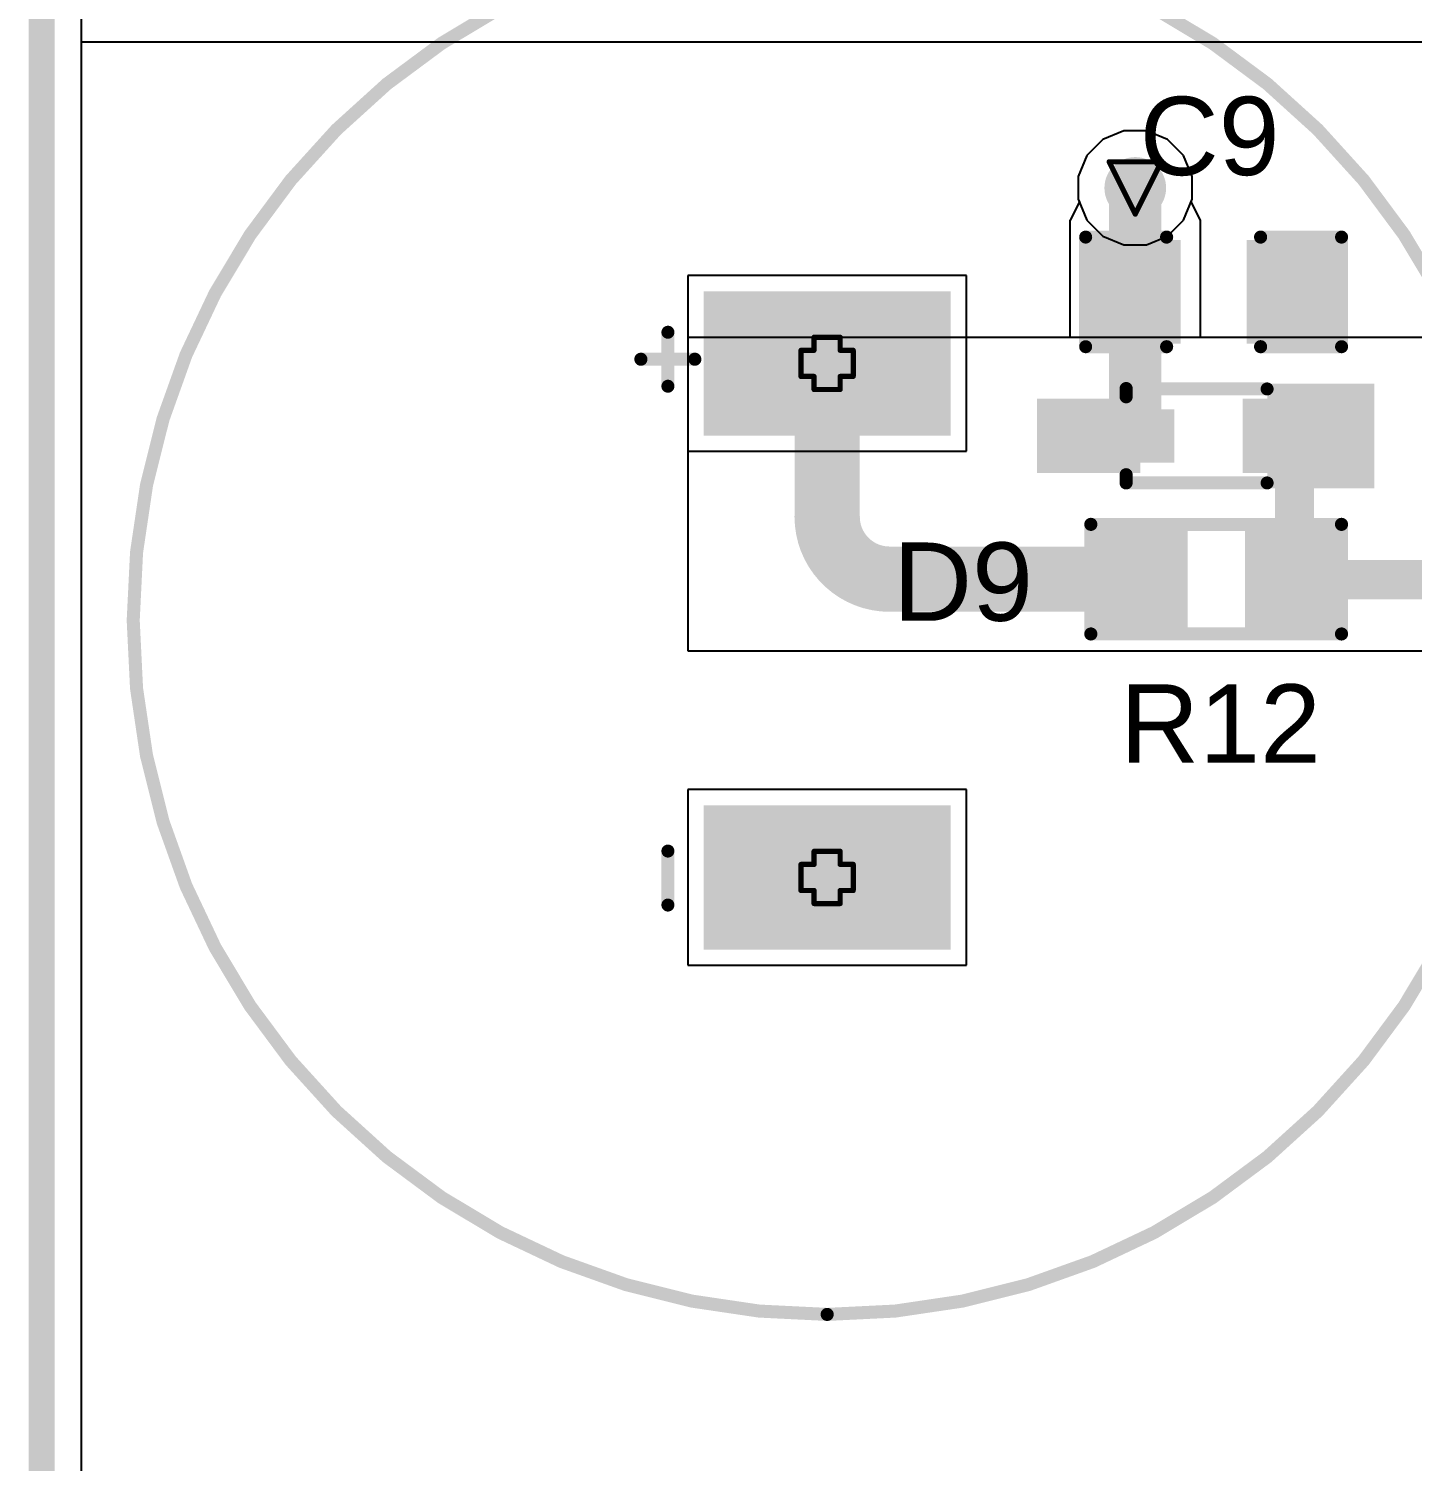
# Model space of a CAD drawing. Header units: inches. Extents: x 0 to 5359, y 0 to 5098.
# Drawn here: x -0.13 to 13.33, y 29.42 to 43.36 of the extents above; entities that cross this region are included whole.
import ezdxf

# ---------------------------------------------------------------- set-up
doc = ezdxf.new("R2010")
doc.units = ezdxf.units.IN
for name, color, linetype in [('Board Outline', 216, 'Continuous'), ('Bottom Layer', 5, 'Continuous'), ('Bottom Overlay', 54, 'Continuous'), ('Bottom Solder', 6, 'Continuous'), ('Drill Drawing', 1, 'Continuous'), ('Layer 1', 16, 'Continuous'), ('Layer 2', 76, 'Continuous'), ('Multi-Layer', 9, 'Continuous'), ('Pad Holes', 156, 'Continuous'), ('Top Layer', 1, 'Continuous'), ('Top Overlay', 2, 'Continuous'), ('Top Paste', 8, 'Continuous'), ('Top Solder', 216, 'Continuous'), ('Via Holes', 16, 'Continuous')]:
    doc.layers.add(name, color=color, linetype=linetype)
doc.styles.add('Arial', font='', dxfattribs={"height": 0.2})
doc.styles.get('Arial').set_extended_font_data('Arial')

# ---------------------------------------------------------------- blocks, each defined once
blk = doc.blocks.new('C___0603_6')
at = {"layer": 'Top Layer'}
for points in [[(-0.381, 0.445), (-0.381, -0.445), (-1.143, -0.445), (-1.143, 0.445)], [(1.143, 0.445), (1.143, -0.445), (0.381, -0.445), (0.381, 0.445)]]:
    blk.add_hatch(color=1, dxfattribs=at).paths.add_polyline_path(points)
at = {"layer": 'Top Paste'}
for points in [[(-0.381, 0.445), (-0.381, -0.445), (-1.143, -0.445), (-1.143, 0.445)], [(1.143, 0.445), (1.143, -0.445), (0.381, -0.445), (0.381, 0.445)]]:
    blk.add_hatch(color=8, dxfattribs=at).paths.add_polyline_path(points)
at = {"layer": 'Top Solder'}
for points in [[(-0.321, 0.504), (-0.321, -0.504), (-1.203, -0.504), (-1.203, 0.504)], [(1.203, 0.504), (1.203, -0.504), (0.321, -0.504), (0.321, 0.504)]]:
    blk.add_hatch(color=216, dxfattribs=at).paths.add_polyline_path(points)
at = {"layer": 'Top Overlay'}
for points in [[(-1.245, 0.533, 0.127, 0.127, 0), (-1.245, -0.533, 0.127, 0.127, 0)], [(-0.457, 0.533, 0.127, 0.127, 0), (-1.245, 0.533, 0.127, 0.127, 0)], [(1.245, 0.533, 0.127, 0.127, 0), (0.457, 0.533, 0.127, 0.127, 0)], [(1.245, 0.533, 0.127, 0.127, 0), (1.245, -0.533, 0.127, 0.127, 0)], [(-0.457, -0.533, 0.127, 0.127, 0), (-1.245, -0.533, 0.127, 0.127, 0)], [(1.245, -0.533, 0.127, 0.127, 0), (0.457, -0.533, 0.127, 0.127, 0)]]:
    blk.add_lwpolyline(points, format="xyseb", dxfattribs=at)
for points in [[(-1.276, 0.533, 0.0635, 0.0635, 1), (-1.213, 0.533, 0.0635, 0.0635, 1)], [(-1.276, 0.533, 0.0635, 0.0635, 1), (-1.213, 0.533, 0.0635, 0.0635, 1)], [(-0.489, 0.533, 0.0635, 0.0635, 1), (-0.425, 0.533, 0.0635, 0.0635, 1)], [(0.425, 0.533, 0.0635, 0.0635, 1), (0.489, 0.533, 0.0635, 0.0635, 1)], [(1.213, 0.533, 0.0635, 0.0635, 1), (1.276, 0.533, 0.0635, 0.0635, 1)], [(1.213, 0.533, 0.0635, 0.0635, 1), (1.276, 0.533, 0.0635, 0.0635, 1)], [(-1.276, -0.533, 0.0635, 0.0635, 1), (-1.213, -0.533, 0.0635, 0.0635, 1)], [(-1.276, -0.533, 0.0635, 0.0635, 1), (-1.213, -0.533, 0.0635, 0.0635, 1)], [(-0.489, -0.533, 0.0635, 0.0635, 1), (-0.425, -0.533, 0.0635, 0.0635, 1)], [(0.425, -0.533, 0.0635, 0.0635, 1), (0.489, -0.533, 0.0635, 0.0635, 1)], [(1.213, -0.533, 0.0635, 0.0635, 1), (1.276, -0.533, 0.0635, 0.0635, 1)], [(1.213, -0.533, 0.0635, 0.0635, 1), (1.276, -0.533, 0.0635, 0.0635, 1)]]:
    blk.add_lwpolyline(points, format="xyseb", close=True, dxfattribs=at)
blk = doc.blocks.new('R___0603_187')
at = {"layer": 'Top Layer'}
for points in [[(-0.381, 0.444), (-0.381, -0.445), (-1.143, -0.445), (-1.143, 0.444)], [(1.143, 0.444), (1.143, -0.445), (0.381, -0.445), (0.381, 0.444)]]:
    blk.add_hatch(color=1, dxfattribs=at).paths.add_polyline_path(points)
at = {"layer": 'Top Paste'}
for points in [[(-0.381, 0.444), (-0.381, -0.445), (-1.143, -0.445), (-1.143, 0.444)], [(1.143, 0.444), (1.143, -0.445), (0.381, -0.445), (0.381, 0.444)]]:
    blk.add_hatch(color=8, dxfattribs=at).paths.add_polyline_path(points)
at = {"layer": 'Top Solder'}
for points in [[(-0.279, 0.546), (-0.279, -0.546), (-1.245, -0.546), (-1.245, 0.546)], [(1.245, 0.546), (1.245, -0.546), (0.279, -0.546), (0.279, 0.546)]]:
    blk.add_hatch(color=216, dxfattribs=at).paths.add_polyline_path(points)
at = {"layer": 'Top Overlay'}
for points in [[(-1.219, 0.533, 0.127, 0.127, 0), (-1.219, -0.533, 0.127, 0.127, 0)], [(1.219, 0.533, 0.127, 0.127, 0), (-1.219, 0.533, 0.127, 0.127, 0)], [(1.219, 0.533, 0.127, 0.127, 0), (1.219, -0.533, 0.127, 0.127, 0)], [(1.219, -0.533, 0.127, 0.127, 0), (-1.219, -0.533, 0.127, 0.127, 0)]]:
    blk.add_lwpolyline(points, format="xyseb", dxfattribs=at)
for points in [[(-1.251, 0.533, 0.0635, 0.0635, 1), (-1.187, 0.533, 0.0635, 0.0635, 1)], [(-1.251, 0.533, 0.0635, 0.0635, 1), (-1.187, 0.533, 0.0635, 0.0635, 1)], [(1.187, 0.533, 0.0635, 0.0635, 1), (1.251, 0.533, 0.0635, 0.0635, 1)], [(1.187, 0.533, 0.0635, 0.0635, 1), (1.251, 0.533, 0.0635, 0.0635, 1)], [(-1.251, -0.533, 0.0635, 0.0635, 1), (-1.187, -0.533, 0.0635, 0.0635, 1)], [(-1.251, -0.533, 0.0635, 0.0635, 1), (-1.187, -0.533, 0.0635, 0.0635, 1)], [(1.187, -0.533, 0.0635, 0.0635, 1), (1.251, -0.533, 0.0635, 0.0635, 1)], [(1.187, -0.533, 0.0635, 0.0635, 1), (1.251, -0.533, 0.0635, 0.0635, 1)]]:
    blk.add_lwpolyline(points, format="xyseb", close=True, dxfattribs=at)
blk = doc.blocks.new('SOD_523F_234')
at = {"layer": 'Top Layer'}
for points in [[(-1.4, 0.26), (-0.6, 0.26), (-0.6, -0.26), (-1.4, -0.26)], [(0.6, 0.26), (1.4, 0.26), (1.4, -0.26), (0.6, -0.26)]]:
    blk.add_hatch(color=1, dxfattribs=at).paths.add_polyline_path(points)
at = {"layer": 'Top Overlay'}
for points in [[(0.737, 0.33), (1.778, 0.33), (1.778, 0.508), (0.737, 0.508)], [(1.499, -0.381), (1.778, -0.381), (1.778, 0.355), (1.499, 0.355)], [(0.737, -0.508), (1.778, -0.508), (1.778, -0.33), (0.737, -0.33)]]:
    blk.add_hatch(color=2, dxfattribs=at).paths.add_polyline_path(points)
at = {"layer": 'Top Paste'}
for points in [[(-1.4, 0.26), (-0.6, 0.26), (-0.6, -0.26), (-1.4, -0.26)], [(0.6, 0.26), (1.4, 0.26), (1.4, -0.26), (0.6, -0.26)]]:
    blk.add_hatch(color=8, dxfattribs=at).paths.add_polyline_path(points)
at = {"layer": 'Top Solder'}
for points in [[(-1.502, 0.362), (-0.498, 0.362), (-0.498, -0.362), (-1.502, -0.362)], [(0.498, 0.362), (1.502, 0.362), (1.502, -0.362), (0.498, -0.362)]]:
    blk.add_hatch(color=216, dxfattribs=at).paths.add_polyline_path(points)
at = {"layer": 'Top Overlay'}
for points in [[(-0.635, 0.381, 0.127, 0.127, 0), (-0.635, 0.461, 0.127, 0.127, 0)], [(-0.635, 0.457, 0.127, 0.127, 0), (0.737, 0.457, 0.127, 0.127, 0)], [(-0.635, -0.457, 0.127, 0.127, 0), (-0.635, -0.377, 0.127, 0.127, 0)], [(-0.635, -0.457, 0.127, 0.127, 0), (0.737, -0.457, 0.127, 0.127, 0)]]:
    blk.add_lwpolyline(points, format="xyseb", dxfattribs=at)
for points in [[(-0.667, 0.461, 0.0635, 0.0635, 1), (-0.603, 0.461, 0.0635, 0.0635, 1)], [(-0.667, 0.457, 0.0635, 0.0635, 1), (-0.603, 0.457, 0.0635, 0.0635, 1)], [(-0.667, 0.381, 0.0635, 0.0635, 1), (-0.603, 0.381, 0.0635, 0.0635, 1)], [(0.705, 0.457, 0.0635, 0.0635, 1), (0.768, 0.457, 0.0635, 0.0635, 1)], [(-0.667, -0.377, 0.0635, 0.0635, 1), (-0.603, -0.377, 0.0635, 0.0635, 1)], [(-0.667, -0.457, 0.0635, 0.0635, 1), (-0.603, -0.457, 0.0635, 0.0635, 1)], [(-0.667, -0.457, 0.0635, 0.0635, 1), (-0.603, -0.457, 0.0635, 0.0635, 1)], [(0.705, -0.457, 0.0635, 0.0635, 1), (0.768, -0.457, 0.0635, 0.0635, 1)]]:
    blk.add_lwpolyline(points, format="xyseb", close=True, dxfattribs=at)
blk = doc.blocks.new('SC_EB_5R5_474_M_B_378')
at = {"layer": 'Bottom Layer'}
for points in [[(-3.1, 1.1), (-1.9, 1.1), (-1.9, -1.1), (-3.1, -1.1)], [(1.9, 1.1), (3.1, 1.1), (3.1, -1.1), (1.9, -1.1)]]:
    blk.add_hatch(color=5, dxfattribs=at).paths.add_polyline_path(points)
at = {"layer": 'Bottom Solder'}
for points in [[(-3.202, 1.202), (-1.798, 1.202), (-1.798, -1.202), (-3.202, -1.202)], [(1.798, 1.202), (3.202, 1.202), (3.202, -1.202), (1.798, -1.202)]]:
    blk.add_hatch(color=6, dxfattribs=at).paths.add_polyline_path(points)
at = {"layer": 'Layer 1'}
for points in [[(-3.1, 1.1), (-1.9, 1.1), (-1.9, -1.1), (-3.1, -1.1)], [(1.9, 1.1), (3.1, 1.1), (3.1, -1.1), (1.9, -1.1)]]:
    blk.add_hatch(color=16, dxfattribs=at).paths.add_polyline_path(points)
at = {"layer": 'Layer 2'}
for points in [[(-3.1, 1.1), (-1.9, 1.1), (-1.9, -1.1), (-3.1, -1.1)], [(1.9, 1.1), (3.1, 1.1), (3.1, -1.1), (1.9, -1.1)]]:
    blk.add_hatch(color=76, dxfattribs=at).paths.add_polyline_path(points)
at = {"layer": 'Multi-Layer'}
for points in [[(-3.1, 1.1), (-1.9, 1.1), (-1.9, -1.1), (-3.1, -1.1)], [(1.9, 1.1), (3.1, 1.1), (3.1, -1.1), (1.9, -1.1)]]:
    blk.add_hatch(color=9, dxfattribs=at).paths.add_polyline_path(points)
at = {"layer": 'Pad Holes'}
for points in [[(-2.2, 0.7), (-2.2, -0.7), (-2.8, -0.7), (-2.8, 0.7)], [(2.8, 0.7), (2.8, -0.7), (2.2, -0.7), (2.2, 0.7)]]:
    blk.add_hatch(color=7, dxfattribs=at).paths.add_polyline_path(points)
at = {"layer": 'Top Layer'}
for points in [[(-3.1, 1.1), (-1.9, 1.1), (-1.9, -1.1), (-3.1, -1.1)], [(1.9, 1.1), (3.1, 1.1), (3.1, -1.1), (1.9, -1.1)]]:
    blk.add_hatch(color=1, dxfattribs=at).paths.add_polyline_path(points)
at = {"layer": 'Top Solder'}
for points in [[(-3.202, 1.202), (-1.798, 1.202), (-1.798, -1.202), (-3.202, -1.202)], [(1.798, 1.202), (3.202, 1.202), (3.202, -1.202), (1.798, -1.202)]]:
    blk.add_hatch(color=216, dxfattribs=at).paths.add_polyline_path(points)
at = {"layer": 'Bottom Overlay'}
for points in [[(6.75, 0, 0.127, 0.127, 1), (-6.75, 0, 0.127, 0.127, 1)], [(6.718, 0, 0.0635, 0.0635, 1), (6.782, 0, 0.0635, 0.0635, 1)], [(-2.572, -1.287, 0.0635, 0.0635, 1), (-2.508, -1.287, 0.0635, 0.0635, 1)], [(-2.834, -1.549, 0.0635, 0.0635, 1), (-2.771, -1.549, 0.0635, 0.0635, 1)], [(-2.309, -1.549, 0.0635, 0.0635, 1), (-2.246, -1.549, 0.0635, 0.0635, 1)], [(2.212, -1.549, 0.0635, 0.0635, 1), (2.275, -1.549, 0.0635, 0.0635, 1)], [(2.737, -1.549, 0.0635, 0.0635, 1), (2.8, -1.549, 0.0635, 0.0635, 1)], [(-2.572, -1.812, 0.0635, 0.0635, 1), (-2.508, -1.812, 0.0635, 0.0635, 1)]]:
    blk.add_lwpolyline(points, format="xyseb", close=True, dxfattribs=at)
for points in [[(-2.54, -1.812, 0.127, 0.127, 0), (-2.54, -1.287, 0.127, 0.127, 0)], [(-2.277, -1.549, 0.127, 0.127, 0), (-2.803, -1.549, 0.127, 0.127, 0)], [(2.769, -1.549, 0.127, 0.127, 0), (2.244, -1.549, 0.127, 0.127, 0)]]:
    blk.add_lwpolyline(points, format="xyseb", dxfattribs=at)

msp = doc.modelspace()

# ---------------------------------------------------------------- hatches: boundary and pattern name
at = {"layer": 'Bottom Layer'}
h = msp.add_hatch(color=5, dxfattribs=at)
edge = h.paths.add_edge_path()
edge.add_arc((10.637, 41.806), 0.3, 0, 360)
at = {"layer": 'Layer 1'}
h = msp.add_hatch(color=16, dxfattribs=at)
edge = h.paths.add_edge_path()
edge.add_arc((10.637, 41.806), 0.3, 0, 360)
at = {"layer": 'Layer 2'}
h = msp.add_hatch(color=76, dxfattribs=at)
edge = h.paths.add_edge_path()
edge.add_arc((10.637, 41.806), 0.3, 0, 360)
at = {"layer": 'Top Layer'}
h = msp.add_hatch(color=1, dxfattribs=at)
edge = h.paths.add_edge_path()
edge.add_arc((10.637, 41.806), 0.3, 0, 360)
msp.add_hatch(color=1, dxfattribs=at).paths.add_polyline_path([(11.018, 39.134), (11.018, 39.654), (9.783, 39.654), (9.783, 39.134)])
at = {"layer": 'Via Holes'}
h = msp.add_hatch(color=7, dxfattribs=at)
edge = h.paths.add_edge_path()
edge.add_arc((10.637, 41.806), 0.15, 0, 360)

# ---------------------------------------------------------------- linework, layer by layer
at = {"layer": 'Board Outline'}
msp.add_lwpolyline([(0, 0, 0.254, 0.254, 0), (0, 120, 0.254, 0.254, 0)], format="xyseb", dxfattribs=at)
at = {"layer": 'Bottom Layer'}
for p, q in [((0.388, 4.145), (0.388, 43.226)), ((0.388, 43.226), (13.582, 43.226)), ((10.323, 42.276), (10.167, 42.12)), ((10.527, 42.36), (10.323, 42.276)), ((10.747, 42.36), (10.527, 42.36)), ((10.951, 42.276), (10.747, 42.36)), ((11.106, 42.12), (10.951, 42.276)), ((10.167, 42.12), (10.083, 41.917)), ((11.191, 41.917), (11.106, 42.12)), ((10.083, 41.917), (10.083, 41.696)), ((11.191, 41.696), (11.191, 41.917)), ((10.083, 41.696), (10.167, 41.493)), ((11.106, 41.493), (11.191, 41.696)), ((10.167, 41.493), (10.323, 41.337)), ((10.951, 41.337), (11.106, 41.493)), ((10.323, 41.337), (10.527, 41.252)), ((10.527, 41.252), (10.747, 41.252)), ((10.747, 41.252), (10.951, 41.337)), ((8.994, 40.954), (6.286, 40.954)), ((6.286, 40.954), (6.286, 39.246)), ((8.994, 39.246), (8.994, 40.954)), ((6.286, 39.246), (8.994, 39.246))]:
    msp.add_line(p, q, dxfattribs=at)
at = {"layer": 'Drill Drawing'}
for points in [[(10.383, 42.06, 0.0508, 0.0508, 0), (10.891, 42.06, 0.0508, 0.0508, 0)], [(10.383, 42.06, 0.0508, 0.0508, 0), (10.637, 41.552, 0.0508, 0.0508, 0)], [(10.637, 41.552, 0.0508, 0.0508, 0), (10.891, 42.06, 0.0508, 0.0508, 0)], [(7.513, 40.227, 0.0508, 0.0508, 0), (7.513, 40.354, 0.0508, 0.0508, 0)], [(7.513, 40.354, 0.0508, 0.0508, 0), (7.767, 40.354, 0.0508, 0.0508, 0)], [(7.767, 40.227, 0.0508, 0.0508, 0), (7.767, 40.354, 0.0508, 0.0508, 0)], [(7.386, 39.973, 0.0508, 0.0508, 0), (7.386, 40.227, 0.0508, 0.0508, 0)], [(7.386, 40.227, 0.0508, 0.0508, 0), (7.513, 40.227, 0.0508, 0.0508, 0)], [(7.767, 40.227, 0.0508, 0.0508, 0), (7.894, 40.227, 0.0508, 0.0508, 0)], [(7.894, 39.973, 0.0508, 0.0508, 0), (7.894, 40.227, 0.0508, 0.0508, 0)], [(7.386, 39.973, 0.0508, 0.0508, 0), (7.513, 39.973, 0.0508, 0.0508, 0)], [(7.513, 39.846, 0.0508, 0.0508, 0), (7.513, 39.973, 0.0508, 0.0508, 0)], [(7.767, 39.973, 0.0508, 0.0508, 0), (7.894, 39.973, 0.0508, 0.0508, 0)], [(7.767, 39.846, 0.0508, 0.0508, 0), (7.767, 39.973, 0.0508, 0.0508, 0)], [(7.513, 39.846, 0.0508, 0.0508, 0), (7.767, 39.846, 0.0508, 0.0508, 0)], [(7.513, 35.227, 0.0508, 0.0508, 0), (7.513, 35.354, 0.0508, 0.0508, 0)], [(7.513, 35.354, 0.0508, 0.0508, 0), (7.767, 35.354, 0.0508, 0.0508, 0)], [(7.767, 35.227, 0.0508, 0.0508, 0), (7.767, 35.354, 0.0508, 0.0508, 0)], [(7.386, 34.973, 0.0508, 0.0508, 0), (7.386, 35.227, 0.0508, 0.0508, 0)], [(7.386, 35.227, 0.0508, 0.0508, 0), (7.513, 35.227, 0.0508, 0.0508, 0)], [(7.767, 35.227, 0.0508, 0.0508, 0), (7.894, 35.227, 0.0508, 0.0508, 0)], [(7.894, 34.973, 0.0508, 0.0508, 0), (7.894, 35.227, 0.0508, 0.0508, 0)], [(7.386, 34.973, 0.0508, 0.0508, 0), (7.513, 34.973, 0.0508, 0.0508, 0)], [(7.513, 34.846, 0.0508, 0.0508, 0), (7.513, 34.973, 0.0508, 0.0508, 0)], [(7.767, 34.973, 0.0508, 0.0508, 0), (7.894, 34.973, 0.0508, 0.0508, 0)], [(7.767, 34.846, 0.0508, 0.0508, 0), (7.767, 34.973, 0.0508, 0.0508, 0)], [(7.513, 34.846, 0.0508, 0.0508, 0), (7.767, 34.846, 0.0508, 0.0508, 0)]]:
    msp.add_lwpolyline(points, format="xyseb", dxfattribs=at)
for points in [[(10.37, 42.06, 0.0254, 0.0254, 1), (10.396, 42.06, 0.0254, 0.0254, 1)], [(10.37, 42.06, 0.0254, 0.0254, 1), (10.396, 42.06, 0.0254, 0.0254, 1)], [(10.878, 42.06, 0.0254, 0.0254, 1), (10.904, 42.06, 0.0254, 0.0254, 1)], [(10.878, 42.06, 0.0254, 0.0254, 1), (10.904, 42.06, 0.0254, 0.0254, 1)], [(10.624, 41.552, 0.0254, 0.0254, 1), (10.65, 41.552, 0.0254, 0.0254, 1)], [(10.624, 41.552, 0.0254, 0.0254, 1), (10.65, 41.552, 0.0254, 0.0254, 1)], [(7.5, 40.354, 0.0254, 0.0254, 1), (7.525, 40.354, 0.0254, 0.0254, 1)], [(7.5, 40.354, 0.0254, 0.0254, 1), (7.525, 40.354, 0.0254, 0.0254, 1)], [(7.754, 40.354, 0.0254, 0.0254, 1), (7.779, 40.354, 0.0254, 0.0254, 1)], [(7.754, 40.354, 0.0254, 0.0254, 1), (7.779, 40.354, 0.0254, 0.0254, 1)], [(7.373, 40.227, 0.0254, 0.0254, 1), (7.398, 40.227, 0.0254, 0.0254, 1)], [(7.373, 40.227, 0.0254, 0.0254, 1), (7.398, 40.227, 0.0254, 0.0254, 1)], [(7.5, 40.227, 0.0254, 0.0254, 1), (7.525, 40.227, 0.0254, 0.0254, 1)], [(7.5, 40.227, 0.0254, 0.0254, 1), (7.525, 40.227, 0.0254, 0.0254, 1)], [(7.754, 40.227, 0.0254, 0.0254, 1), (7.779, 40.227, 0.0254, 0.0254, 1)], [(7.754, 40.227, 0.0254, 0.0254, 1), (7.779, 40.227, 0.0254, 0.0254, 1)], [(7.881, 40.227, 0.0254, 0.0254, 1), (7.906, 40.227, 0.0254, 0.0254, 1)], [(7.881, 40.227, 0.0254, 0.0254, 1), (7.906, 40.227, 0.0254, 0.0254, 1)], [(7.373, 39.973, 0.0254, 0.0254, 1), (7.398, 39.973, 0.0254, 0.0254, 1)], [(7.373, 39.973, 0.0254, 0.0254, 1), (7.398, 39.973, 0.0254, 0.0254, 1)], [(7.5, 39.973, 0.0254, 0.0254, 1), (7.525, 39.973, 0.0254, 0.0254, 1)], [(7.5, 39.973, 0.0254, 0.0254, 1), (7.525, 39.973, 0.0254, 0.0254, 1)], [(7.754, 39.973, 0.0254, 0.0254, 1), (7.779, 39.973, 0.0254, 0.0254, 1)], [(7.754, 39.973, 0.0254, 0.0254, 1), (7.779, 39.973, 0.0254, 0.0254, 1)], [(7.881, 39.973, 0.0254, 0.0254, 1), (7.906, 39.973, 0.0254, 0.0254, 1)], [(7.881, 39.973, 0.0254, 0.0254, 1), (7.906, 39.973, 0.0254, 0.0254, 1)], [(7.5, 39.846, 0.0254, 0.0254, 1), (7.525, 39.846, 0.0254, 0.0254, 1)], [(7.5, 39.846, 0.0254, 0.0254, 1), (7.525, 39.846, 0.0254, 0.0254, 1)], [(7.754, 39.846, 0.0254, 0.0254, 1), (7.779, 39.846, 0.0254, 0.0254, 1)], [(7.754, 39.846, 0.0254, 0.0254, 1), (7.779, 39.846, 0.0254, 0.0254, 1)], [(7.5, 35.354, 0.0254, 0.0254, 1), (7.525, 35.354, 0.0254, 0.0254, 1)], [(7.5, 35.354, 0.0254, 0.0254, 1), (7.525, 35.354, 0.0254, 0.0254, 1)], [(7.754, 35.354, 0.0254, 0.0254, 1), (7.779, 35.354, 0.0254, 0.0254, 1)], [(7.754, 35.354, 0.0254, 0.0254, 1), (7.779, 35.354, 0.0254, 0.0254, 1)], [(7.373, 35.227, 0.0254, 0.0254, 1), (7.398, 35.227, 0.0254, 0.0254, 1)], [(7.373, 35.227, 0.0254, 0.0254, 1), (7.398, 35.227, 0.0254, 0.0254, 1)], [(7.5, 35.227, 0.0254, 0.0254, 1), (7.525, 35.227, 0.0254, 0.0254, 1)], [(7.5, 35.227, 0.0254, 0.0254, 1), (7.525, 35.227, 0.0254, 0.0254, 1)], [(7.754, 35.227, 0.0254, 0.0254, 1), (7.779, 35.227, 0.0254, 0.0254, 1)], [(7.754, 35.227, 0.0254, 0.0254, 1), (7.779, 35.227, 0.0254, 0.0254, 1)], [(7.881, 35.227, 0.0254, 0.0254, 1), (7.906, 35.227, 0.0254, 0.0254, 1)], [(7.881, 35.227, 0.0254, 0.0254, 1), (7.906, 35.227, 0.0254, 0.0254, 1)], [(7.373, 34.973, 0.0254, 0.0254, 1), (7.398, 34.973, 0.0254, 0.0254, 1)], [(7.373, 34.973, 0.0254, 0.0254, 1), (7.398, 34.973, 0.0254, 0.0254, 1)], [(7.5, 34.973, 0.0254, 0.0254, 1), (7.525, 34.973, 0.0254, 0.0254, 1)], [(7.5, 34.973, 0.0254, 0.0254, 1), (7.525, 34.973, 0.0254, 0.0254, 1)], [(7.754, 34.973, 0.0254, 0.0254, 1), (7.779, 34.973, 0.0254, 0.0254, 1)], [(7.754, 34.973, 0.0254, 0.0254, 1), (7.779, 34.973, 0.0254, 0.0254, 1)], [(7.881, 34.973, 0.0254, 0.0254, 1), (7.906, 34.973, 0.0254, 0.0254, 1)], [(7.881, 34.973, 0.0254, 0.0254, 1), (7.906, 34.973, 0.0254, 0.0254, 1)], [(7.5, 34.846, 0.0254, 0.0254, 1), (7.525, 34.846, 0.0254, 0.0254, 1)], [(7.5, 34.846, 0.0254, 0.0254, 1), (7.525, 34.846, 0.0254, 0.0254, 1)], [(7.754, 34.846, 0.0254, 0.0254, 1), (7.779, 34.846, 0.0254, 0.0254, 1)], [(7.754, 34.846, 0.0254, 0.0254, 1), (7.779, 34.846, 0.0254, 0.0254, 1)]]:
    msp.add_lwpolyline(points, format="xyseb", close=True, dxfattribs=at)
at = {"layer": 'Layer 1'}
for p, q in [((0.388, 4.145), (0.388, 115.855)), ((10.323, 42.276), (10.167, 42.12)), ((10.527, 42.36), (10.323, 42.276)), ((10.747, 42.36), (10.527, 42.36)), ((10.951, 42.276), (10.747, 42.36)), ((11.106, 42.12), (10.951, 42.276)), ((10.167, 42.12), (10.083, 41.917)), ((11.191, 41.917), (11.106, 42.12)), ((10.083, 41.917), (10.083, 41.696)), ((11.191, 41.696), (11.191, 41.917)), ((10.083, 41.696), (10.167, 41.493)), ((11.106, 41.493), (11.191, 41.696)), ((10.167, 41.493), (10.323, 41.337)), ((10.951, 41.337), (11.106, 41.493)), ((10.323, 41.337), (10.527, 41.252)), ((10.527, 41.252), (10.747, 41.252)), ((10.747, 41.252), (10.951, 41.337)), ((8.994, 40.954), (6.286, 40.954)), ((6.286, 40.954), (6.286, 39.246)), ((8.994, 39.246), (8.994, 40.954)), ((6.286, 39.246), (8.994, 39.246))]:
    msp.add_line(p, q, dxfattribs=at)
at = {"layer": 'Layer 2'}
for p, q in [((0.388, 4.145), (0.388, 92.091)), ((8.994, 40.954), (6.286, 40.954)), ((6.286, 40.954), (6.286, 39.246)), ((8.994, 39.246), (8.994, 40.954)), ((6.286, 39.246), (8.994, 39.246)), ((8.994, 35.954), (6.286, 35.954)), ((6.286, 35.954), (6.286, 34.246)), ((8.994, 34.246), (8.994, 35.954)), ((6.286, 34.246), (8.994, 34.246))]:
    msp.add_line(p, q, dxfattribs=at)
at = {"layer": 'Top Layer'}
for p, q in [((0.388, 4.145), (0.388, 90.685)), ((10.323, 42.276), (10.167, 42.12)), ((10.527, 42.36), (10.323, 42.276)), ((10.747, 42.36), (10.527, 42.36)), ((10.951, 42.276), (10.747, 42.36)), ((11.106, 42.12), (10.951, 42.276)), ((10.167, 42.12), (10.083, 41.917)), ((11.191, 41.917), (11.106, 42.12)), ((10.083, 41.917), (10.083, 41.696)), ((11.191, 41.696), (11.191, 41.917)), ((10.093, 41.671), (10.003, 41.493)), ((10.083, 41.696), (10.093, 41.671)), ((11.18, 41.671), (11.191, 41.696)), ((11.271, 41.493), (11.18, 41.671)), ((10.003, 41.493), (10.002, 41.493)), ((10.002, 41.493), (10.002, 40.35)), ((11.272, 41.493), (11.271, 41.493)), ((11.272, 40.35), (11.272, 41.493)), ((8.994, 40.954), (6.286, 40.954)), ((6.286, 40.954), (6.286, 39.246)), ((8.994, 40.35), (8.994, 40.954)), ((6.286, 40.35), (6.286, 37.303)), ((15.399, 40.35), (6.286, 40.35)), ((10.002, 40.35), (8.994, 40.35)), ((13.341, 40.35), (11.272, 40.35)), ((6.286, 39.246), (6.286, 37.303)), ((6.286, 37.303), (15.399, 37.303)), ((6.286, 37.303), (10.027, 37.303)), ((10.027, 37.303), (10.027, 37.303)), ((10.027, 37.303), (11.297, 37.303)), ((11.297, 37.303), (11.297, 37.303)), ((11.297, 37.303), (15.399, 37.303))]:
    msp.add_line(p, q, dxfattribs=at)
for points in [[(10.637, 40.795, 0.508, 0.508, 0), (10.637, 41.806, 0.508, 0.508, 0)], [(10.637, 39.448, 0.508, 0.508, 0), (10.637, 40.795, 0.508, 0.508, 0)], [(7.64, 38.608, 0.635, 0.635, 0), (7.64, 40.1, 0.635, 0.635, 0)], [(10.637, 39.448, 0.254, 0.254, -0.414214), (10.583, 39.394, 0.254, 0.254, 0)], [(12.183, 39.394, 0.381, 0.381, 0), (12.186, 39.394, 0.381, 0.381, 0)], [(12.186, 38.001, 0.381, 0.381, 0), (12.186, 39.394, 0.381, 0.381, 0)], [(8.246, 38.001, 0.635, 0.635, -0.414214), (7.64, 38.608, 0.635, 0.635, 0)], [(8.246, 38.001, 0.635, 0.635, 0), (10.662, 38.001, 0.635, 0.635, 0)], [(12.186, 37.996, 0.381, 0.381, 0), (12.186, 38.001, 0.381, 0.381, 0)], [(12.186, 37.996, 0.381, 0.381, 0), (14.37, 37.996, 0.381, 0.381, 0)]]:
    msp.add_lwpolyline(points, format="xyseb", dxfattribs=at)
for points in [[(10.51, 41.806, 0.254, 0.254, 1), (10.764, 41.806, 0.254, 0.254, 1)], [(10.51, 40.795, 0.254, 0.254, 1), (10.764, 40.795, 0.254, 0.254, 1)], [(10.51, 40.795, 0.254, 0.254, 1), (10.764, 40.795, 0.254, 0.254, 1)], [(7.481, 40.1, 0.318, 0.318, 1), (7.799, 40.1, 0.318, 0.318, 1)], [(10.51, 39.448, 0.254, 0.254, 1), (10.764, 39.448, 0.254, 0.254, 1)], [(10.573, 39.448, 0.127, 0.127, 1), (10.7, 39.448, 0.127, 0.127, 1)], [(12.088, 39.394, 0.191, 0.191, 1), (12.278, 39.394, 0.191, 0.191, 1)], [(12.091, 39.394, 0.191, 0.191, 1), (12.281, 39.394, 0.191, 0.191, 1)], [(12.091, 39.394, 0.191, 0.191, 1), (12.281, 39.394, 0.191, 0.191, 1)], [(10.519, 39.394, 0.127, 0.127, 1), (10.646, 39.394, 0.127, 0.127, 1)], [(7.481, 38.608, 0.318, 0.318, 1), (7.799, 38.608, 0.318, 0.318, 1)], [(7.481, 38.608, 0.318, 0.318, 1), (7.799, 38.608, 0.318, 0.318, 1)], [(8.088, 38.001, 0.318, 0.318, 1), (8.405, 38.001, 0.318, 0.318, 1)], [(8.088, 38.001, 0.318, 0.318, 1), (8.405, 38.001, 0.318, 0.318, 1)], [(10.503, 38.001, 0.318, 0.318, 1), (10.821, 38.001, 0.318, 0.318, 1)], [(12.091, 38.001, 0.191, 0.191, 1), (12.281, 38.001, 0.191, 0.191, 1)], [(12.091, 38.001, 0.191, 0.191, 1), (12.281, 38.001, 0.191, 0.191, 1)], [(12.091, 37.996, 0.191, 0.191, 1), (12.281, 37.996, 0.191, 0.191, 1)], [(12.091, 37.996, 0.191, 0.191, 1), (12.281, 37.996, 0.191, 0.191, 1)]]:
    msp.add_lwpolyline(points, format="xyseb", close=True, dxfattribs=at)

# ---------------------------------------------------------------- block references
for name, p, rotation in [('SC_EB_5R5_474_M_B_378', (7.64, 37.6), 270), ('C___0603_6', (11.399, 40.795), 180), ('R___0603_187', (11.424, 38.001), 180)]:
    msp.add_blockref(name, p, dxfattribs=dict(rotation=rotation))
msp.add_blockref('SOD_523F_234', (11.183, 39.394))

# ---------------------------------------------------------------- texts
at = {"layer": 'Top Overlay', "style": 'Arial'}
for s, p in [('C9', (10.68, 41.931)), ('D9', (8.281, 37.596)), ('R12', (10.49, 36.216))]:
    msp.add_text(s, height=0.762, dxfattribs=at).set_placement(p)

doc.saveas('drawing.dxf')
